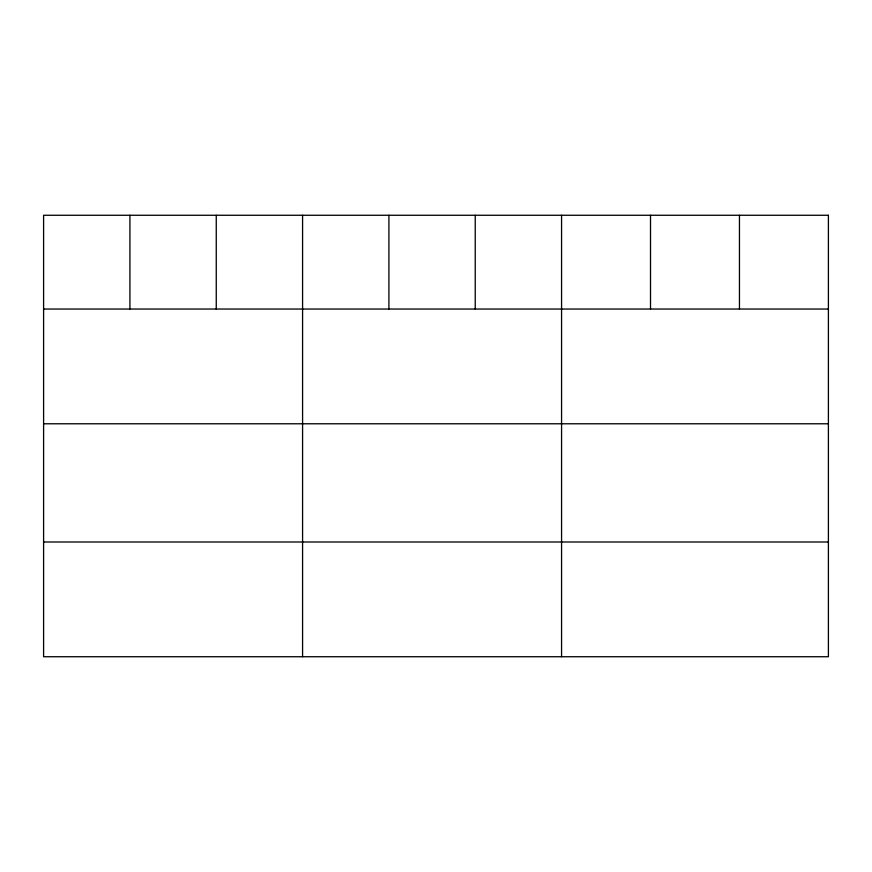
<?xml version="1.0" encoding="UTF-8"?>
<svg xmlns="http://www.w3.org/2000/svg" width="872" height="872" viewBox="0 0 872 872"><rect width="100%" height="100%" fill="white"/><g stroke="black" fill="none" stroke-linecap="round" stroke-linejoin="round"><path stroke-width="1.31" d="M43.6 309.037L828.4 309.037M43.6 423.781L828.4 423.781M43.6 541.992L828.4 541.992M739.456 215.264L739.456 309.037M650.512 215.264L650.512 309.037M561.568 215.264L561.568 656.736M475.24 215.264L475.24 309.037M388.912 215.264L388.912 309.037M302.584 215.264L302.584 656.736M216.256 215.264L216.256 309.037M129.928 215.264L129.928 309.037M828.4 215.264L43.6 215.264L43.6 656.736L828.4 656.736L828.4 215.264"/></g></svg>
